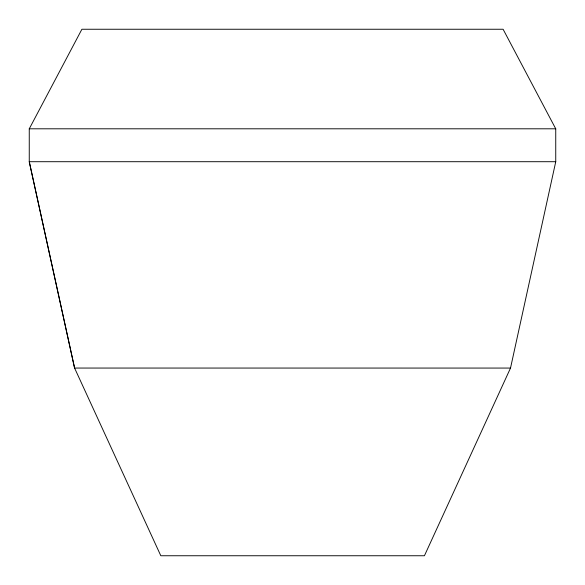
<?xml version="1.0" encoding="UTF-8"?>
<svg xmlns="http://www.w3.org/2000/svg" width="585" height="585" viewBox="0 0 585 585"><rect width="100%" height="100%" fill="white"/><g stroke="black" fill="none" stroke-linecap="round" stroke-linejoin="round"><path stroke-width="0.88" d="M29.257 128.832L81.9 29.25L503.1 29.25L555.743 128.832L555.743 161.738L510.515 368.067L424.425 555.75L160.816 555.75L74.587 368.053L29.257 161.738L29.257 128.802L555.743 128.802M510.515 368.067L74.587 368.053L29.257 161.709L555.743 161.709"/></g></svg>
